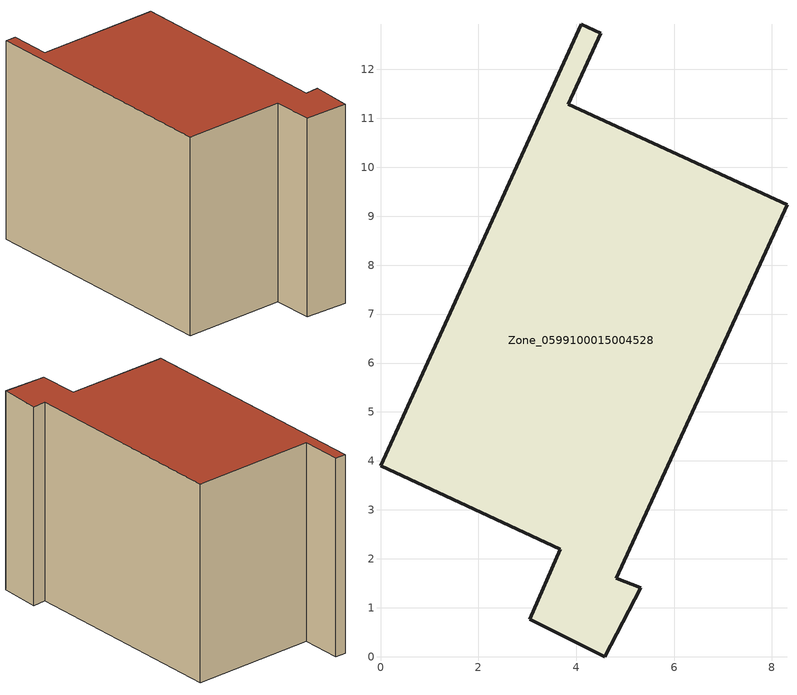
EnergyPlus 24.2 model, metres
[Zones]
Zone_0599100015004528
 floor ground (C_G): 5.32,1.41 4.58,0 3.05,0.76 3.68,2.19 0,3.9 4.1,12.92 4.5,12.74 3.84,11.29 8.31,9.24 4.82,1.61 z0.94
 wall outside (C_F): 3.84,11.29 4.5,12.74 4.1,12.92 0,3.9 3.68,2.19 3.05,0.76 4.58,0 5.32,1.41 4.82,1.61 8.31,9.24 3.84,11.29 z0.94:8.78
 roof outside (C_R): 3.05,0.76 4.58,0 5.32,1.41 4.82,1.61 8.31,9.24 3.84,11.29 4.5,12.74 4.1,12.92 0,3.9 3.68,2.19 z8.78
[BUILDING]
Pand.0599100015004528: North Axis=0; Terrain=City; Loads Convergence Tolerance Value=0.04; Temperature Convergence Tolerance Value=0.4; Solar Distribution=FullExterior; Maximum Number of Warmup Days=25; Minimum Number of Warmup Days=1
[Site:Location]
Rotterdam.The.Hague.AP_ZH_NLD Design_Conditions: Latitude=51.96; Longitude=4.45; Time Zone=1; Elevation=-4.5
[SITE:GROUNDTEMPERATURE:BUILDINGSURFACE]
18, 18, 18, 18, 18, 18, 18, 18, 18, 18, 18, 18
[MATERIAL] Thermal Absorptance=0.9; Solar Absorptance=0.7; Visible Absorptance=0.7
Name | Roughness | Thickness | Conductivity | Density | Specific Heat
G.TI.1965-1974 | MediumSmooth | 0.15 | 0.882353 | 540 | 1210
F.TI.1965-1974 | Rough | 0.3 | 0.697674 | 1920 | 840
R.TI.1965-1974 | MediumRough | 0.2 | 0.232558 | 1500 | 1000
[CONSTRUCTION]
C_G: G.TI.1965-1974
C_F: F.TI.1965-1974
C_R: R.TI.1965-1974
[ZONE]
Zone_0599100015004528: Type=1; Multiplier=1; Ceiling Height=Autocalculate; Volume=Autocalculate; Floor Area=autocalculate; Part of Total Floor Area=Yes
[ZONEINFILTRATION:DESIGNFLOWRATE]
Infil_Zone_0599100015004528: Zone or ZoneList or Space or SpaceList=Zone_0599100015004528; Schedule=AlwaysOn; Design Flow Rate Calculation Method=Flow/Area; Flow Rate per Floor Area=0.003; Constant Term Coefficient=1; Temperature Term Coefficient=0; Velocity Term Coefficient=0; Velocity Squared Term Coefficient=0
[HVACTEMPLATE:ZONE:IDEALLOADSAIRSYSTEM]
Zone_0599100015004528: Maximum Heating Supply Air Temperature=50; Minimum Cooling Supply Air Temperature=13; Maximum Heating Supply Air Humidity Ratio=0.0156; Minimum Cooling Supply Air Humidity Ratio=0.0077; Heating Limit=NoLimit; Cooling Limit=NoLimit; Dehumidification Control Type=ConstantSensibleHeatRatio; Cooling Sensible Heat Ratio=0.7; Dehumidification Setpoint=60; Humidification Control Type=None; Humidification Setpoint=30; Outdoor Air Method=None; Outdoor Air Flow Rate per Person=0.00944; Outdoor Air Flow Rate per Zone Floor Area=0; Outdoor Air Flow Rate per Zone=0; Demand Controlled Ventilation Type=None; Outdoor Air Economizer Type=NoEconomizer; Heat Recovery Type=None; Sensible Heat Recovery Effectiveness=0.7; Latent Heat Recovery Effectiveness=0.65
[ZONECONTROL:THERMOSTAT]
ThermostatControl_Zone_0599100015004528: Zone or ZoneList=Zone_0599100015004528; Control Type Schedule=DualSetpointControlType; Control 1=Thermostat_Zone_0599100015004528; Temperature Difference Between Cutout And Setpoint=0
[THERMOSTATSETPOINT:DUALSETPOINT]
Thermostat_Zone_0599100015004528: Heating Setpoint Temperature Schedule=HeatingSetpoint_Zone_0599100015004528; Cooling Setpoint Temperature Schedule=CoolingSetpoint_Zone_0599100015004528
[SCHEDULE:COMPACT]
HeatingSetpoint_Zone_0599100015004528: Through: 12/31, For: AllDays, Until: 24:00, 21
CoolingSetpoint_Zone_0599100015004528: Through: 12/31, For: AllDays, Until: 24:00, 24
DualSetpointControlType: Through: 12/31, For: AllDays, Until: 24:00, 4
AlwaysOn: Through: 12/31, For: AllDays, Until: 24:00, 1
